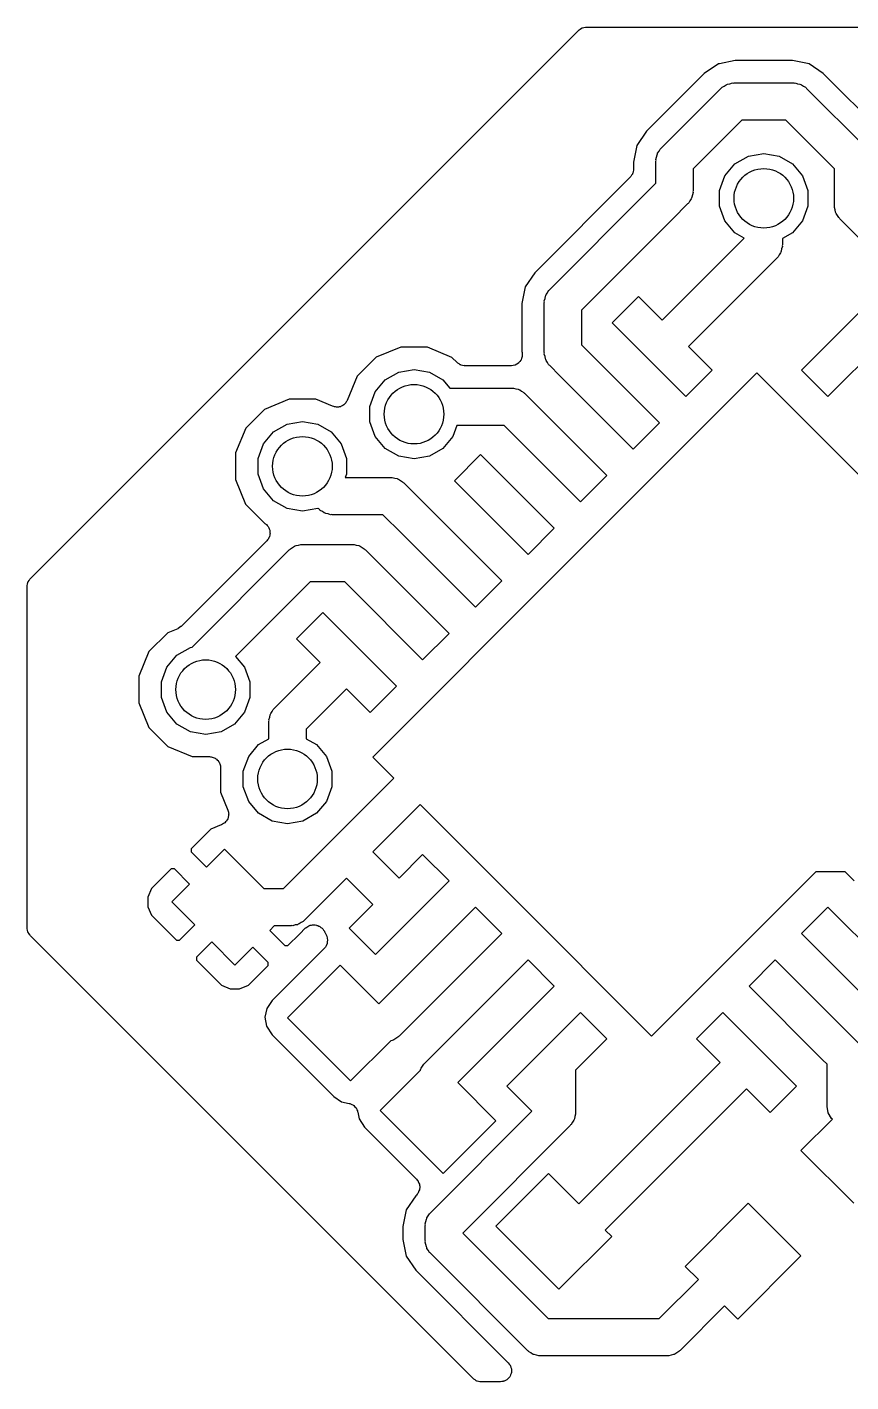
# Model space of a CAD drawing. Extents: x 132.7 to 187.3, y -127.3 to -72.7.
# Drawn here: x 142.45 to 147.99, y -117.55 to -108.45 of the extents above; entities that cross this region are included whole.
import ezdxf

# ---------------------------------------------------------------- set-up
doc = ezdxf.new("R2010")
doc.units = 0
doc.header["$MEASUREMENT"] = 0
doc.layers.add('BLACK', color=7, linetype='CONTINUOUS')

msp = doc.modelspace()

# ---------------------------------------------------------------- linework, layer by layer
at = {"layer": 'Black'}
for p, q in [((146.154, -108.472), (146.157, -108.47)), ((146.157, -108.47), (146.159, -108.468)), ((146.159, -108.468), (146.167, -108.463)), ((146.167, -108.463), (146.175, -108.457)), ((146.175, -108.457), (146.179, -108.456)), ((146.179, -108.456), (146.181, -108.455)), ((146.181, -108.455), (146.191, -108.453)), ((146.191, -108.453), (146.201, -108.45)), ((146.201, -108.45), (146.204, -108.451)), ((146.204, -108.451), (146.207, -108.45)), ((146.207, -108.45), (149.622, -108.45)), ((142.472, -112.154), (146.154, -108.472)), ((147.095, -108.697), (147, -108.761)), ((147.103, -108.696), (147.095, -108.697)), ((147.207, -108.675), (147.103, -108.696)), ((147.103, -108.696), (147.103, -108.696)), ((147.593, -108.675), (147.207, -108.675)), ((147.705, -108.697), (147.593, -108.675)), ((147.8, -108.761), (147.705, -108.697)), ((147, -108.761), (146.611, -109.15)), ((147.147, -108.837), (147.152, -108.835)), ((147.152, -108.835), (147.157, -108.833)), ((147.157, -108.833), (147.173, -108.83)), ((147.173, -108.83), (147.189, -108.825)), ((147.189, -108.825), (147.195, -108.826)), ((147.195, -108.826), (147.2, -108.825)), ((147.2, -108.825), (147.6, -108.825)), ((147.6, -108.825), (147.605, -108.826)), ((147.605, -108.826), (147.611, -108.825)), ((147.611, -108.825), (147.627, -108.83)), ((147.627, -108.83), (147.643, -108.833)), ((147.643, -108.833), (147.648, -108.835)), ((147.648, -108.835), (147.653, -108.837)), ((148.189, -109.15), (147.8, -108.761)), ((146.712, -109.262), (147.112, -108.862)), ((147.112, -108.862), (147.116, -108.858)), ((147.116, -108.858), (147.12, -108.854)), ((147.12, -108.854), (147.134, -108.846)), ((147.134, -108.846), (147.147, -108.837)), ((147.653, -108.837), (147.666, -108.846)), ((147.666, -108.846), (147.68, -108.854)), ((147.68, -108.854), (147.684, -108.858)), ((147.684, -108.858), (147.688, -108.862)), ((147.688, -108.862), (148.088, -109.262)), ((147.252, -109.075), (146.925, -109.402)), ((147.548, -109.075), (147.252, -109.075)), ((147.875, -109.402), (147.548, -109.075)), ((146.611, -109.15), (146.547, -109.245)), ((146.547, -109.245), (146.525, -109.357)), ((146.687, -109.297), (146.696, -109.284)), ((146.696, -109.284), (146.704, -109.27)), ((146.704, -109.27), (146.708, -109.266)), ((146.708, -109.266), (146.712, -109.262)), ((146.525, -109.357), (146.525, -109.405)), ((146.675, -109.339), (146.68, -109.323)), ((146.676, -109.345), (146.675, -109.339)), ((146.675, -109.35), (146.676, -109.345)), ((146.675, -109.498), (146.675, -109.35)), ((146.68, -109.323), (146.683, -109.307)), ((146.683, -109.307), (146.685, -109.302)), ((146.685, -109.302), (146.687, -109.297)), ((147.139, -109.449), (147.206, -109.369)), ((147.206, -109.369), (147.297, -109.317)), ((147.297, -109.317), (147.4, -109.299)), ((147.4, -109.299), (147.503, -109.317)), ((147.503, -109.317), (147.594, -109.369)), ((147.594, -109.369), (147.661, -109.449)), ((146.503, -109.458), (145.861, -110.1)), ((146.505, -109.455), (146.503, -109.458)), ((146.507, -109.453), (146.505, -109.455)), ((146.512, -109.445), (146.507, -109.453)), ((146.518, -109.437), (146.512, -109.445)), ((146.519, -109.434), (146.518, -109.437)), ((146.52, -109.431), (146.519, -109.434)), ((146.522, -109.421), (146.52, -109.431)), ((146.525, -109.412), (146.522, -109.421)), ((146.525, -109.405), (146.524, -109.408)), ((146.524, -109.408), (146.525, -109.412)), ((146.925, -109.402), (146.925, -109.55)), ((147.103, -109.548), (147.139, -109.449)), ((147.661, -109.449), (147.697, -109.548)), ((147.875, -109.65), (147.875, -109.402)), ((145.962, -110.212), (146.612, -109.562)), ((146.612, -109.562), (146.675, -109.498)), ((146.925, -109.561), (146.92, -109.577)), ((146.925, -109.55), (146.924, -109.555)), ((146.924, -109.555), (146.925, -109.561)), ((147.103, -109.652), (147.103, -109.548)), ((147.697, -109.548), (147.697, -109.652)), ((146.888, -109.638), (146.788, -109.738)), ((146.892, -109.634), (146.888, -109.638)), ((146.896, -109.63), (146.892, -109.634)), ((146.904, -109.616), (146.896, -109.63)), ((146.913, -109.603), (146.904, -109.616)), ((146.915, -109.598), (146.913, -109.603)), ((146.917, -109.593), (146.915, -109.598)), ((146.92, -109.577), (146.917, -109.593)), ((147.139, -109.751), (147.103, -109.652)), ((147.697, -109.652), (147.661, -109.751)), ((147.876, -109.655), (147.875, -109.65)), ((146.788, -109.738), (146.175, -110.352)), ((147.875, -109.661), (147.876, -109.655)), ((147.88, -109.677), (147.875, -109.661)), ((147.883, -109.693), (147.88, -109.677)), ((147.885, -109.698), (147.883, -109.693)), ((147.887, -109.703), (147.885, -109.698)), ((147.896, -109.716), (147.887, -109.703)), ((147.904, -109.73), (147.896, -109.716)), ((147.908, -109.734), (147.904, -109.73)), ((147.912, -109.738), (147.908, -109.734)), ((148.537, -110.363), (147.912, -109.738)), ((147.206, -109.831), (147.139, -109.751)), ((147.269, -109.867), (147.206, -109.831)), ((147.594, -109.831), (147.525, -109.87)), ((147.661, -109.751), (147.594, -109.831)), ((146.717, -110.419), (147.269, -109.867)), ((147.525, -109.924), (147.52, -109.94)), ((147.525, -109.913), (147.524, -109.918)), ((147.524, -109.918), (147.525, -109.924)), ((147.525, -109.87), (147.525, -109.913)), ((147.488, -110.001), (146.894, -110.596)), ((147.492, -109.997), (147.488, -110.001)), ((147.496, -109.993), (147.492, -109.997)), ((147.504, -109.979), (147.496, -109.993)), ((147.513, -109.966), (147.504, -109.979)), ((147.515, -109.961), (147.513, -109.966)), ((147.517, -109.956), (147.515, -109.961)), ((147.52, -109.94), (147.517, -109.956)), ((145.861, -110.1), (145.797, -110.195)), ((145.797, -110.195), (145.775, -110.307)), ((145.925, -110.289), (145.93, -110.273)), ((145.926, -110.295), (145.925, -110.289)), ((145.93, -110.273), (145.933, -110.257)), ((145.933, -110.257), (145.935, -110.252)), ((145.935, -110.252), (145.937, -110.247)), ((145.937, -110.247), (145.946, -110.234)), ((145.946, -110.234), (145.954, -110.22)), ((145.954, -110.22), (145.958, -110.216)), ((145.958, -110.216), (145.962, -110.212)), ((146.381, -110.437), (146.558, -110.26)), ((146.558, -110.26), (146.717, -110.419)), ((147.654, -110.755), (148.149, -110.26)), ((145.775, -110.307), (145.775, -110.628)), ((145.925, -110.3), (145.926, -110.295)), ((145.925, -110.636), (145.925, -110.3)), ((146.175, -110.352), (146.175, -110.584)), ((146.876, -110.932), (146.381, -110.437)), ((148.326, -110.437), (147.831, -110.932)), ((144.961, -110.6), (144.795, -110.668)), ((145.14, -110.6), (144.961, -110.6)), ((145.305, -110.669), (145.14, -110.6)), ((145.775, -110.628), (145.776, -110.635)), ((145.776, -110.635), (145.776, -110.636)), ((145.776, -110.636), (145.777, -110.637)), ((145.777, -110.637), (145.777, -110.649)), ((145.777, -110.649), (145.777, -110.661)), ((145.926, -110.641), (145.925, -110.636)), ((145.925, -110.647), (145.926, -110.641)), ((145.93, -110.662), (145.925, -110.647)), ((146.175, -110.584), (146.205, -110.614)), ((146.205, -110.614), (146.205, -110.614)), ((146.205, -110.614), (146.699, -111.108)), ((146.894, -110.596), (147.053, -110.755)), ((144.795, -110.668), (144.669, -110.795)), ((145.339, -110.703), (145.305, -110.669)), ((145.342, -110.705), (145.339, -110.703)), ((145.344, -110.707), (145.342, -110.705)), ((145.353, -110.712), (145.344, -110.707)), ((145.361, -110.718), (145.353, -110.712)), ((145.364, -110.719), (145.361, -110.718)), ((145.367, -110.72), (145.364, -110.719)), ((145.376, -110.722), (145.367, -110.72)), ((145.386, -110.725), (145.376, -110.722)), ((145.389, -110.724), (145.386, -110.725)), ((145.393, -110.725), (145.389, -110.724)), ((145.703, -110.725), (145.393, -110.725)), ((145.704, -110.725), (145.703, -110.725)), ((145.716, -110.723), (145.704, -110.725)), ((145.704, -110.725), (145.704, -110.725)), ((145.728, -110.72), (145.716, -110.723)), ((145.729, -110.72), (145.728, -110.72)), ((145.73, -110.72), (145.729, -110.72)), ((145.74, -110.714), (145.73, -110.72)), ((145.751, -110.707), (145.74, -110.714)), ((145.752, -110.707), (145.751, -110.707)), ((145.76, -110.697), (145.752, -110.706)), ((145.752, -110.706), (145.752, -110.707)), ((145.768, -110.688), (145.76, -110.697)), ((145.769, -110.686), (145.768, -110.687)), ((145.768, -110.687), (145.768, -110.688)), ((145.773, -110.675), (145.769, -110.686)), ((145.777, -110.663), (145.773, -110.675)), ((145.777, -110.661), (145.777, -110.662)), ((145.777, -110.662), (145.777, -110.663)), ((145.933, -110.679), (145.93, -110.662)), ((145.935, -110.683), (145.933, -110.679)), ((145.937, -110.689), (145.935, -110.683)), ((145.946, -110.702), (145.937, -110.689)), ((145.954, -110.716), (145.946, -110.702)), ((145.958, -110.72), (145.954, -110.716)), ((145.962, -110.724), (145.958, -110.72)), ((146.028, -110.79), (145.962, -110.724)), ((144.669, -110.795), (144.601, -110.957)), ((144.789, -110.899), (144.856, -110.819)), ((144.856, -110.819), (144.947, -110.767)), ((144.947, -110.767), (145.05, -110.749)), ((145.05, -110.749), (145.153, -110.767)), ((145.153, -110.767), (145.244, -110.819)), ((145.244, -110.819), (145.29, -110.875)), ((146.523, -111.285), (146.028, -110.79)), ((146.028, -110.79), (146.028, -110.79)), ((146.063, -112.063), (147.354, -110.773)), ((147.053, -110.755), (146.876, -110.932)), ((147.354, -110.773), (148.29, -111.71)), ((147.831, -110.932), (147.654, -110.755)), ((144.753, -110.998), (144.789, -110.899)), ((145.29, -110.875), (145.707, -110.875)), ((145.707, -110.875), (145.713, -110.876)), ((145.713, -110.876), (145.718, -110.875)), ((145.718, -110.875), (145.734, -110.88)), ((145.734, -110.88), (145.75, -110.883)), ((145.75, -110.883), (145.755, -110.885)), ((145.755, -110.885), (145.76, -110.887)), ((145.76, -110.887), (145.773, -110.896)), ((145.773, -110.896), (145.787, -110.904)), ((145.787, -110.904), (145.791, -110.908)), ((145.791, -110.908), (145.795, -110.912)), ((145.795, -110.912), (145.851, -110.967)), ((144.045, -111.018), (143.919, -111.145)), ((144.211, -110.95), (144.045, -111.018)), ((144.39, -110.95), (144.211, -110.95)), ((144.503, -110.997), (144.39, -110.95)), ((144.51, -110.999), (144.503, -110.997)), ((144.516, -111.001), (144.51, -110.999)), ((144.522, -111.001), (144.516, -111.001)), ((144.529, -111.003), (144.522, -111.001)), ((144.535, -111.002), (144.529, -111.003)), ((144.542, -111.002), (144.535, -111.002)), ((144.548, -111), (144.542, -111.002)), ((144.555, -111), (144.548, -111)), ((144.561, -110.996), (144.555, -111)), ((144.567, -110.995), (144.561, -110.996)), ((144.572, -110.991), (144.567, -110.995)), ((144.578, -110.988), (144.572, -110.991)), ((144.582, -110.983), (144.578, -110.988)), ((144.587, -110.979), (144.582, -110.983)), ((144.591, -110.973), (144.587, -110.979)), ((144.595, -110.968), (144.591, -110.973)), ((144.598, -110.962), (144.595, -110.968)), ((144.601, -110.957), (144.598, -110.962)), ((144.753, -111.102), (144.753, -110.998)), ((145.851, -110.967), (146.346, -111.462)), ((144.197, -111.117), (144.3, -111.099)), ((144.3, -111.099), (144.403, -111.117)), ((144.789, -111.201), (144.753, -111.102)), ((146.699, -111.108), (146.523, -111.285)), ((143.919, -111.145), (143.85, -111.31)), ((144.039, -111.249), (144.106, -111.169)), ((144.106, -111.169), (144.197, -111.117)), ((144.403, -111.117), (144.494, -111.169)), ((144.494, -111.169), (144.561, -111.249)), ((144.856, -111.281), (144.789, -111.201)), ((145.311, -111.201), (145.244, -111.281)), ((145.338, -111.125), (145.311, -111.201)), ((145.655, -111.125), (145.338, -111.125)), ((145.674, -111.144), (145.655, -111.125)), ((146.169, -111.639), (145.674, -111.144)), ((144.003, -111.348), (144.039, -111.249)), ((144.561, -111.249), (144.597, -111.348)), ((144.947, -111.333), (144.856, -111.281)), ((145.244, -111.281), (145.153, -111.333)), ((143.85, -111.31), (143.85, -111.489)), ((144.003, -111.452), (144.003, -111.348)), ((144.597, -111.348), (144.597, -111.452)), ((145.05, -111.351), (144.947, -111.333)), ((145.153, -111.333), (145.05, -111.351)), ((145.321, -111.497), (145.497, -111.321)), ((145.497, -111.321), (145.992, -111.816)), ((144.039, -111.551), (144.003, -111.452)), ((144.597, -111.452), (144.588, -111.475)), ((146.346, -111.462), (146.169, -111.639)), ((143.85, -111.489), (143.918, -111.655)), ((144.106, -111.631), (144.039, -111.551)), ((144.588, -111.475), (144.893, -111.475)), ((144.893, -111.475), (144.898, -111.476)), ((144.898, -111.476), (144.904, -111.475)), ((144.904, -111.475), (144.92, -111.48)), ((144.92, -111.48), (144.936, -111.483)), ((144.936, -111.483), (144.94, -111.485)), ((144.94, -111.485), (144.946, -111.487)), ((144.946, -111.487), (144.959, -111.496)), ((144.959, -111.496), (144.973, -111.504)), ((144.973, -111.504), (144.977, -111.508)), ((144.977, -111.508), (144.981, -111.512)), ((144.981, -111.512), (145.144, -111.674)), ((145.816, -111.992), (145.321, -111.497)), ((143.918, -111.655), (144.048, -111.784)), ((144.197, -111.683), (144.106, -111.631)), ((144.3, -111.701), (144.197, -111.683)), ((144.403, -111.683), (144.3, -111.701)), ((144.405, -111.682), (144.403, -111.683)), ((144.412, -111.688), (144.405, -111.682)), ((144.416, -111.692), (144.412, -111.688)), ((144.42, -111.696), (144.416, -111.692)), ((144.434, -111.704), (144.42, -111.696)), ((144.447, -111.713), (144.434, -111.704)), ((144.452, -111.715), (144.447, -111.713)), ((144.457, -111.717), (144.452, -111.715)), ((144.473, -111.72), (144.457, -111.717)), ((144.489, -111.725), (144.473, -111.72)), ((144.495, -111.724), (144.489, -111.725)), ((144.5, -111.725), (144.495, -111.724)), ((144.841, -111.725), (144.5, -111.725)), ((144.967, -111.851), (144.841, -111.725)), ((145.144, -111.674), (145.639, -112.169)), ((144.048, -111.784), (144.051, -111.786)), ((144.051, -111.786), (144.054, -111.789)), ((144.054, -111.789), (144.059, -111.792)), ((144.059, -111.792), (144.064, -111.798)), ((144.064, -111.798), (144.069, -111.804)), ((144.069, -111.804), (144.071, -111.809)), ((144.071, -111.809), (144.074, -111.813)), ((144.074, -111.813), (144.077, -111.82)), ((144.077, -111.82), (144.08, -111.828)), ((144.08, -111.828), (144.081, -111.833)), ((144.081, -111.833), (144.082, -111.837)), ((144.082, -111.837), (144.082, -111.846)), ((145.992, -111.816), (145.816, -111.992)), ((144.061, -111.9), (143.487, -112.474)), ((144.066, -111.894), (144.061, -111.9)), ((144.071, -111.888), (144.066, -111.894)), ((144.073, -111.883), (144.071, -111.888)), ((144.076, -111.879), (144.073, -111.883)), ((144.078, -111.871), (144.076, -111.879)), ((144.081, -111.863), (144.078, -111.871)), ((144.083, -111.854), (144.081, -111.858)), ((144.081, -111.858), (144.081, -111.863)), ((144.082, -111.846), (144.083, -111.854)), ((144.273, -111.93), (144.289, -111.925)), ((144.289, -111.925), (144.295, -111.926)), ((144.295, -111.926), (144.3, -111.925)), ((144.3, -111.925), (144.636, -111.925)), ((144.636, -111.925), (144.641, -111.926)), ((144.641, -111.926), (144.647, -111.925)), ((144.647, -111.925), (144.662, -111.93)), ((145.462, -112.346), (144.967, -111.851)), ((143.562, -112.612), (144.212, -111.962)), ((144.212, -111.962), (144.216, -111.958)), ((144.216, -111.958), (144.22, -111.954)), ((144.22, -111.954), (144.234, -111.946)), ((144.234, -111.946), (144.247, -111.937)), ((144.247, -111.937), (144.252, -111.935)), ((144.252, -111.935), (144.257, -111.933)), ((144.257, -111.933), (144.273, -111.93)), ((144.662, -111.93), (144.679, -111.933)), ((144.679, -111.933), (144.683, -111.935)), ((144.683, -111.935), (144.689, -111.937)), ((144.689, -111.937), (144.702, -111.946)), ((144.702, -111.946), (144.716, -111.954)), ((144.716, -111.954), (144.72, -111.958)), ((144.72, -111.958), (144.724, -111.962)), ((144.724, -111.962), (144.79, -112.028)), ((144.773, -113.354), (146.063, -112.063)), ((144.79, -112.028), (144.79, -112.028)), ((144.79, -112.028), (145.285, -112.523)), ((142.45, -112.201), (142.453, -112.191)), ((142.451, -112.204), (142.45, -112.201)), ((142.453, -112.191), (142.455, -112.181)), ((142.455, -112.181), (142.456, -112.179)), ((142.456, -112.179), (142.457, -112.175)), ((142.457, -112.175), (142.463, -112.167)), ((142.463, -112.167), (142.468, -112.159)), ((142.468, -112.159), (142.47, -112.157)), ((142.47, -112.157), (142.472, -112.154)), ((144.352, -112.175), (143.85, -112.677)), ((144.584, -112.175), (144.352, -112.175)), ((144.614, -112.205), (144.584, -112.175)), ((145.639, -112.169), (145.462, -112.346)), ((142.45, -112.207), (142.451, -112.204)), ((142.45, -114.279), (142.45, -112.207)), ((145.108, -112.699), (144.614, -112.205)), ((144.614, -112.205), (144.614, -112.205)), ((144.26, -112.558), (144.437, -112.381)), ((144.437, -112.381), (144.932, -112.876)), ((143.485, -112.475), (143.484, -112.477)), ((143.487, -112.474), (143.485, -112.475)), ((143.395, -112.518), (143.269, -112.645)), ((143.462, -112.491), (143.395, -112.518)), ((143.464, -112.49), (143.462, -112.491)), ((143.465, -112.489), (143.464, -112.49)), ((143.475, -112.483), (143.465, -112.489)), ((143.484, -112.477), (143.475, -112.483)), ((144.419, -112.717), (144.26, -112.558)), ((145.285, -112.523), (145.108, -112.699)), ((143.269, -112.645), (143.2, -112.81)), ((143.456, -112.669), (143.547, -112.617)), ((143.547, -112.617), (143.559, -112.615)), ((143.559, -112.615), (143.562, -112.612)), ((143.389, -112.749), (143.456, -112.669)), ((143.85, -112.677), (143.911, -112.749)), ((144.112, -113.025), (144.419, -112.717)), ((143.2, -112.81), (143.2, -112.989)), ((143.353, -112.848), (143.389, -112.749)), ((143.911, -112.749), (143.947, -112.848)), ((143.353, -112.952), (143.353, -112.848)), ((143.947, -112.848), (143.947, -112.952)), ((144.596, -112.894), (144.325, -113.165)), ((144.755, -113.053), (144.596, -112.894)), ((144.932, -112.876), (144.755, -113.053)), ((143.2, -112.989), (143.268, -113.155)), ((143.389, -113.051), (143.353, -112.952)), ((143.947, -112.952), (143.911, -113.051)), ((143.456, -113.131), (143.389, -113.051)), ((143.911, -113.051), (143.844, -113.131)), ((144.075, -113.102), (144.08, -113.086)), ((144.076, -113.108), (144.075, -113.102)), ((144.075, -113.113), (144.076, -113.108)), ((144.08, -113.086), (144.083, -113.07)), ((144.083, -113.07), (144.085, -113.065)), ((144.085, -113.065), (144.087, -113.06)), ((144.087, -113.06), (144.096, -113.047)), ((144.096, -113.047), (144.104, -113.033)), ((144.104, -113.033), (144.108, -113.029)), ((144.108, -113.029), (144.112, -113.025)), ((143.268, -113.155), (143.395, -113.281)), ((143.547, -113.183), (143.456, -113.131)), ((143.65, -113.201), (143.547, -113.183)), ((143.753, -113.183), (143.65, -113.201)), ((143.844, -113.131), (143.753, -113.183)), ((144.075, -113.23), (144.075, -113.113)), ((144.325, -113.165), (144.325, -113.23)), ((143.395, -113.281), (143.56, -113.35)), ((143.939, -113.349), (144.006, -113.269)), ((144.006, -113.269), (144.075, -113.23)), ((144.325, -113.23), (144.394, -113.269)), ((144.394, -113.269), (144.461, -113.349)), ((143.56, -113.35), (143.675, -113.35)), ((143.675, -113.35), (143.682, -113.351)), ((143.682, -113.351), (143.688, -113.351)), ((143.688, -113.351), (143.694, -113.353)), ((143.694, -113.353), (143.701, -113.355)), ((143.701, -113.355), (143.706, -113.358)), ((143.706, -113.358), (143.713, -113.36)), ((143.713, -113.36), (143.718, -113.364)), ((143.718, -113.364), (143.723, -113.368)), ((143.723, -113.368), (143.728, -113.373)), ((143.728, -113.373), (143.733, -113.377)), ((143.733, -113.377), (143.736, -113.383)), ((143.736, -113.383), (143.74, -113.388)), ((143.903, -113.448), (143.939, -113.349)), ((144.461, -113.349), (144.497, -113.448)), ((144.914, -113.495), (144.773, -113.354)), ((143.74, -113.388), (143.742, -113.394)), ((143.742, -113.394), (143.746, -113.399)), ((143.746, -113.399), (143.747, -113.406)), ((143.747, -113.406), (143.749, -113.412)), ((143.749, -113.412), (143.749, -113.419)), ((143.749, -113.419), (143.75, -113.425)), ((143.75, -113.425), (143.75, -113.589)), ((143.903, -113.552), (143.903, -113.448)), ((144.497, -113.448), (144.497, -113.552)), ((143.939, -113.651), (143.903, -113.552)), ((144.497, -113.552), (144.461, -113.651)), ((144.755, -113.654), (144.914, -113.495)), ((143.75, -113.589), (143.799, -113.709)), ((144.006, -113.731), (143.939, -113.651)), ((144.26, -114.149), (144.755, -113.654)), ((144.461, -113.651), (144.394, -113.731)), ((144.755, -113.654), (144.755, -113.654)), ((143.799, -113.709), (143.801, -113.716)), ((143.801, -113.716), (143.804, -113.724)), ((143.804, -113.724), (143.804, -113.729)), ((143.804, -113.729), (143.805, -113.734)), ((143.805, -113.734), (143.804, -113.742)), ((143.804, -113.742), (143.804, -113.75)), ((144.097, -113.783), (144.006, -113.731)), ((144.394, -113.731), (144.303, -113.783)), ((145.091, -113.672), (144.932, -113.831)), ((145.71, -114.29), (145.091, -113.672)), ((143.685, -113.837), (143.63, -113.892)), ((143.754, -113.808), (143.685, -113.837)), ((143.756, -113.808), (143.754, -113.808)), ((143.758, -113.807), (143.756, -113.808)), ((143.763, -113.804), (143.758, -113.806)), ((143.758, -113.806), (143.758, -113.806)), ((143.758, -113.806), (143.758, -113.807)), ((143.77, -113.8), (143.763, -113.804)), ((143.774, -113.797), (143.77, -113.8)), ((143.778, -113.795), (143.774, -113.797)), ((143.783, -113.788), (143.778, -113.795)), ((143.789, -113.783), (143.783, -113.788)), ((143.792, -113.778), (143.789, -113.783)), ((143.795, -113.775), (143.792, -113.778)), ((143.798, -113.767), (143.795, -113.775)), ((143.801, -113.76), (143.798, -113.767)), ((143.802, -113.755), (143.801, -113.76)), ((143.804, -113.75), (143.802, -113.755)), ((144.2, -113.801), (144.097, -113.783)), ((144.303, -113.783), (144.2, -113.801)), ((144.932, -113.831), (144.773, -113.99)), ((143.63, -113.892), (143.553, -113.969)), ((143.553, -113.969), (143.553, -113.99)), ((143.553, -113.99), (143.656, -114.092)), ((143.656, -114.092), (143.776, -113.972)), ((143.776, -113.972), (144.04, -114.236)), ((144.773, -113.99), (144.949, -114.167)), ((144.949, -114.167), (145.108, -114.008)), ((145.108, -114.008), (145.285, -114.184)), ((143.419, -114.103), (143.342, -114.18)), ((143.44, -114.103), (143.419, -114.103)), ((143.542, -114.206), (143.44, -114.103)), ((143.342, -114.18), (143.287, -114.235)), ((144.173, -114.236), (144.26, -114.149)), ((144.26, -114.149), (144.26, -114.149)), ((144.596, -114.167), (144.437, -114.326)), ((144.773, -114.344), (144.596, -114.167)), ((145.285, -114.184), (144.79, -114.679)), ((147.749, -114.125), (146.646, -115.227)), ((147.948, -114.125), (147.749, -114.125)), ((148.008, -114.184), (147.948, -114.125)), ((142.45, -114.5), (142.45, -114.279)), ((143.287, -114.235), (143.262, -114.294)), ((143.262, -114.294), (143.262, -114.358)), ((143.422, -114.326), (143.542, -114.206)), ((144.04, -114.236), (144.173, -114.236)), ((146.646, -115.227), (145.71, -114.29)), ((143.262, -114.358), (143.287, -114.416)), ((143.578, -114.481), (143.422, -114.326)), ((144.437, -114.326), (144.313, -114.449)), ((144.614, -114.503), (144.773, -114.344)), ((144.967, -114.856), (145.462, -114.361)), ((145.462, -114.361), (145.639, -114.538)), ((147.654, -114.538), (147.831, -114.361)), ((147.831, -114.361), (148.326, -114.856)), ((143.287, -114.416), (143.454, -114.584)), ((144.272, -114.476), (144.267, -114.479)), ((144.278, -114.474), (144.272, -114.476)), ((144.291, -114.465), (144.278, -114.474)), ((144.305, -114.457), (144.291, -114.465)), ((144.309, -114.453), (144.305, -114.457)), ((144.313, -114.449), (144.309, -114.453)), ((142.451, -114.503), (142.45, -114.5)), ((142.45, -114.507), (142.451, -114.503)), ((142.453, -114.516), (142.45, -114.507)), ((142.455, -114.526), (142.453, -114.516)), ((142.456, -114.529), (142.455, -114.526)), ((142.457, -114.532), (142.456, -114.529)), ((142.463, -114.54), (142.457, -114.532)), ((142.468, -114.548), (142.463, -114.54)), ((142.47, -114.55), (142.468, -114.548)), ((142.472, -114.553), (142.47, -114.55)), ((142.638, -114.719), (142.472, -114.553)), ((143.475, -114.584), (143.578, -114.481)), ((144.11, -114.486), (144.08, -114.517)), ((144.08, -114.517), (144.182, -114.619)), ((144.225, -114.486), (144.11, -114.486)), ((144.203, -114.619), (144.28, -114.543)), ((144.23, -114.485), (144.225, -114.486)), ((144.236, -114.486), (144.23, -114.485)), ((144.251, -114.481), (144.236, -114.486)), ((144.267, -114.479), (144.251, -114.481)), ((144.28, -114.543), (144.321, -114.501)), ((144.28, -114.543), (144.28, -114.543)), ((144.321, -114.501), (144.325, -114.499)), ((144.325, -114.499), (144.329, -114.495)), ((144.329, -114.495), (144.336, -114.491)), ((144.336, -114.491), (144.343, -114.486)), ((144.343, -114.486), (144.347, -114.485)), ((144.347, -114.485), (144.352, -114.483)), ((144.352, -114.483), (144.36, -114.482)), ((144.36, -114.482), (144.368, -114.48)), ((144.368, -114.48), (144.373, -114.48)), ((144.373, -114.48), (144.378, -114.479)), ((144.378, -114.479), (144.386, -114.481)), ((144.386, -114.481), (144.394, -114.482)), ((144.394, -114.482), (144.398, -114.484)), ((144.398, -114.484), (144.403, -114.485)), ((144.403, -114.485), (144.411, -114.488)), ((144.411, -114.488), (144.413, -114.49)), ((144.413, -114.49), (144.417, -114.491)), ((144.417, -114.491), (144.424, -114.497)), ((144.424, -114.497), (144.433, -114.502)), ((144.433, -114.502), (144.435, -114.505)), ((144.435, -114.505), (144.437, -114.507)), ((144.437, -114.507), (144.442, -114.515)), ((144.442, -114.515), (144.448, -114.523)), ((144.448, -114.523), (144.449, -114.526)), ((144.449, -114.526), (144.451, -114.529)), ((144.451, -114.529), (144.463, -114.557)), ((144.463, -114.557), (144.466, -114.569)), ((144.79, -114.679), (144.614, -114.503)), ((145.639, -114.538), (145.144, -115.033)), ((148.149, -115.033), (147.654, -114.538)), ((143.454, -114.584), (143.475, -114.584)), ((143.691, -114.594), (143.588, -114.697)), ((143.846, -114.75), (143.691, -114.594)), ((143.967, -114.63), (143.846, -114.75)), ((144.069, -114.732), (143.967, -114.63)), ((144.444, -114.641), (144.096, -114.989)), ((144.182, -114.619), (144.203, -114.619)), ((144.446, -114.638), (144.444, -114.641)), ((144.453, -114.632), (144.446, -114.638)), ((144.454, -114.631), (144.453, -114.632)), ((144.46, -114.62), (144.454, -114.631)), ((144.454, -114.631), (144.454, -114.631)), ((144.465, -114.609), (144.46, -114.62)), ((144.466, -114.607), (144.465, -114.608)), ((144.465, -114.608), (144.465, -114.609)), ((144.466, -114.569), (144.469, -114.582)), ((144.467, -114.595), (144.466, -114.607)), ((144.469, -114.583), (144.467, -114.595)), ((144.469, -114.582), (144.469, -114.582)), ((144.469, -114.582), (144.469, -114.583)), ((145.447, -117.528), (142.638, -114.719)), ((143.588, -114.697), (143.588, -114.718)), ((143.588, -114.718), (143.756, -114.886)), ((144.069, -114.753), (144.069, -114.732)), ((144.2, -115.104), (144.554, -114.75)), ((144.554, -114.75), (144.813, -115.01)), ((145.321, -115.21), (145.816, -114.715)), ((145.816, -114.715), (145.992, -114.892)), ((147.301, -114.892), (147.477, -114.715)), ((147.477, -114.715), (147.972, -115.21)), ((143.937, -114.886), (143.993, -114.83)), ((143.993, -114.83), (144.069, -114.753)), ((143.756, -114.886), (143.815, -114.91)), ((143.815, -114.91), (143.878, -114.91)), ((143.878, -114.91), (143.937, -114.886)), ((144.813, -115.01), (144.967, -114.856)), ((145.992, -114.892), (145.497, -115.386)), ((147.795, -115.386), (147.301, -114.892)), ((144.096, -114.989), (144.06, -115.042)), ((144.06, -115.042), (144.047, -115.101)), ((144.047, -115.101), (144.058, -115.161)), ((144.624, -115.528), (144.2, -115.104)), ((145.144, -115.033), (144.949, -115.227)), ((145.674, -115.563), (146.169, -115.068)), ((146.169, -115.068), (146.346, -115.245)), ((146.947, -115.245), (147.124, -115.068)), ((147.124, -115.068), (147.619, -115.563)), ((144.058, -115.161), (144.096, -115.218)), ((144.096, -115.218), (144.51, -115.632)), ((144.894, -115.258), (144.624, -115.528)), ((144.904, -115.256), (144.894, -115.258)), ((144.909, -115.254), (144.904, -115.256)), ((144.914, -115.252), (144.909, -115.254)), ((144.927, -115.243), (144.914, -115.252)), ((144.941, -115.235), (144.927, -115.243)), ((144.945, -115.23), (144.941, -115.235)), ((144.949, -115.227), (144.945, -115.23)), ((145.123, -115.408), (145.321, -115.21)), ((145.321, -115.21), (145.321, -115.21)), ((146.346, -115.245), (146.135, -115.456)), ((147.106, -115.404), (146.947, -115.245)), ((147.972, -115.21), (147.972, -115.21)), ((147.972, -115.21), (148.038, -115.276)), ((145.497, -115.386), (145.344, -115.54)), ((147.825, -115.416), (147.795, -115.386)), ((147.795, -115.386), (147.795, -115.386)), ((144.822, -115.726), (145.093, -115.455)), ((145.093, -115.455), (145.094, -115.453)), ((145.094, -115.453), (145.096, -115.448)), ((145.096, -115.448), (145.098, -115.443)), ((145.098, -115.443), (145.107, -115.43)), ((145.107, -115.43), (145.115, -115.416)), ((145.115, -115.416), (145.12, -115.412)), ((145.12, -115.412), (145.123, -115.408)), ((146.135, -115.456), (146.135, -115.74)), ((146.157, -116.353), (147.106, -115.404)), ((147.825, -115.7), (147.825, -115.416)), ((145.344, -115.54), (145.6, -115.796)), ((145.842, -115.731), (145.674, -115.563)), ((147.619, -115.563), (147.442, -115.74)), ((144.51, -115.632), (144.562, -115.668)), ((147.283, -115.581), (146.334, -116.53)), ((147.442, -115.74), (147.283, -115.581)), ((144.562, -115.668), (144.614, -115.679)), ((144.614, -115.679), (144.619, -115.681)), ((144.619, -115.681), (144.623, -115.682)), ((144.623, -115.682), (144.631, -115.686)), ((144.631, -115.686), (144.638, -115.689)), ((144.638, -115.689), (144.642, -115.692)), ((144.642, -115.692), (144.646, -115.694)), ((144.646, -115.694), (144.651, -115.701)), ((144.651, -115.701), (144.658, -115.706)), ((144.658, -115.706), (144.66, -115.71)), ((144.66, -115.71), (144.663, -115.714)), ((144.663, -115.714), (144.666, -115.722)), ((144.666, -115.722), (144.67, -115.729)), ((144.67, -115.729), (144.67, -115.734)), ((144.67, -115.734), (144.672, -115.738)), ((144.672, -115.738), (144.681, -115.783)), ((145.246, -116.15), (144.822, -115.726)), ((145.162, -116.412), (145.842, -115.731)), ((146.135, -115.751), (146.13, -115.767)), ((146.135, -115.74), (146.134, -115.745)), ((146.134, -115.745), (146.135, -115.751)), ((147.833, -115.743), (147.825, -115.7)), ((147.854, -115.78), (147.833, -115.743)), ((144.681, -115.783), (144.718, -115.84)), ((144.718, -115.84), (145.067, -116.188)), ((145.6, -115.796), (145.246, -116.15)), ((146.098, -115.828), (145.377, -116.55)), ((146.102, -115.824), (146.098, -115.828)), ((146.106, -115.82), (146.102, -115.824)), ((146.114, -115.806), (146.106, -115.82)), ((146.123, -115.793), (146.114, -115.806)), ((146.125, -115.787), (146.123, -115.793)), ((146.128, -115.783), (146.125, -115.787)), ((146.13, -115.767), (146.128, -115.783)), ((147.65, -115.996), (147.861, -115.786)), ((147.861, -115.786), (147.854, -115.78)), ((148.004, -116.35), (147.65, -115.996)), ((145.067, -116.188), (145.07, -116.194)), ((145.07, -116.194), (145.075, -116.198)), ((145.075, -116.198), (145.078, -116.204)), ((145.078, -116.204), (145.081, -116.21)), ((145.6, -116.504), (145.954, -116.15)), ((145.954, -116.15), (146.157, -116.353)), ((145.067, -116.295), (145.061, -116.3)), ((145.07, -116.289), (145.067, -116.295)), ((145.075, -116.285), (145.07, -116.289)), ((145.078, -116.279), (145.075, -116.285)), ((145.081, -116.273), (145.078, -116.279)), ((145.081, -116.21), (145.083, -116.216)), ((145.083, -116.267), (145.081, -116.273)), ((145.083, -116.216), (145.086, -116.222)), ((145.086, -116.261), (145.083, -116.267)), ((145.086, -116.222), (145.087, -116.229)), ((145.087, -116.254), (145.086, -116.261)), ((145.087, -116.229), (145.088, -116.235)), ((145.088, -116.248), (145.087, -116.254)), ((145.088, -116.235), (145.088, -116.242)), ((145.088, -116.242), (145.088, -116.248)), ((145.061, -116.3), (144.997, -116.395)), ((146.872, -116.774), (147.296, -116.35)), ((147.296, -116.35), (147.65, -116.704)), ((144.997, -116.395), (144.975, -116.507)), ((145.125, -116.489), (145.13, -116.473)), ((145.13, -116.473), (145.133, -116.457)), ((145.133, -116.457), (145.135, -116.452)), ((145.135, -116.452), (145.137, -116.447)), ((145.137, -116.447), (145.146, -116.434)), ((145.146, -116.434), (145.154, -116.42)), ((145.154, -116.42), (145.158, -116.416)), ((145.158, -116.416), (145.162, -116.412)), ((144.975, -116.507), (144.975, -116.593)), ((145.126, -116.495), (145.125, -116.489)), ((145.125, -116.5), (145.126, -116.495)), ((145.125, -116.6), (145.125, -116.5)), ((145.377, -116.55), (145.952, -117.125)), ((146.024, -116.928), (145.6, -116.504)), ((146.334, -116.53), (146.378, -116.574)), ((144.975, -116.593), (144.997, -116.705)), ((145.126, -116.605), (145.125, -116.6)), ((145.125, -116.611), (145.126, -116.605)), ((145.13, -116.627), (145.125, -116.611)), ((145.133, -116.643), (145.13, -116.627)), ((145.135, -116.648), (145.133, -116.643)), ((145.137, -116.653), (145.135, -116.648)), ((145.146, -116.666), (145.137, -116.653)), ((146.378, -116.574), (146.024, -116.928)), ((144.997, -116.705), (145.061, -116.8)), ((145.154, -116.68), (145.146, -116.666)), ((145.158, -116.684), (145.154, -116.68)), ((145.162, -116.688), (145.158, -116.684)), ((145.812, -117.338), (145.162, -116.688)), ((147.65, -116.704), (147.226, -117.128)), ((145.061, -116.8), (145.683, -117.422)), ((146.961, -116.863), (146.872, -116.774)), ((146.698, -117.125), (146.961, -116.863)), ((147.137, -117.039), (146.838, -117.338)), ((147.226, -117.128), (147.137, -117.039)), ((145.952, -117.125), (146.698, -117.125)), ((145.816, -117.342), (145.812, -117.338)), ((145.82, -117.346), (145.816, -117.342)), ((145.834, -117.354), (145.82, -117.346)), ((145.847, -117.363), (145.834, -117.354)), ((145.852, -117.365), (145.847, -117.363)), ((145.857, -117.367), (145.852, -117.365)), ((145.873, -117.37), (145.857, -117.367)), ((145.889, -117.375), (145.873, -117.37)), ((145.895, -117.374), (145.889, -117.375)), ((145.9, -117.375), (145.895, -117.374)), ((146.75, -117.375), (145.9, -117.375)), ((146.755, -117.374), (146.75, -117.375)), ((146.761, -117.375), (146.755, -117.374)), ((146.777, -117.37), (146.761, -117.375)), ((146.793, -117.367), (146.777, -117.37)), ((146.798, -117.365), (146.793, -117.367)), ((146.803, -117.363), (146.798, -117.365)), ((146.816, -117.354), (146.803, -117.363)), ((146.83, -117.346), (146.816, -117.354)), ((146.834, -117.342), (146.83, -117.346)), ((146.838, -117.338), (146.834, -117.342)), ((145.683, -117.422), (145.689, -117.43)), ((145.689, -117.43), (145.695, -117.438)), ((145.695, -117.438), (145.696, -117.441)), ((145.696, -117.441), (145.698, -117.443)), ((145.698, -117.443), (145.701, -117.453)), ((145.701, -117.453), (145.704, -117.462)), ((145.704, -117.462), (145.704, -117.465)), ((145.704, -117.465), (145.705, -117.468)), ((145.705, -117.468), (145.704, -117.478)), ((145.704, -117.478), (145.704, -117.488)), ((145.45, -117.53), (145.447, -117.528)), ((145.452, -117.532), (145.45, -117.53)), ((145.46, -117.537), (145.452, -117.532)), ((145.468, -117.543), (145.46, -117.537)), ((145.471, -117.544), (145.468, -117.543)), ((145.474, -117.545), (145.471, -117.544)), ((145.484, -117.547), (145.474, -117.545)), ((145.493, -117.55), (145.484, -117.547)), ((145.497, -117.549), (145.493, -117.55)), ((145.5, -117.55), (145.497, -117.549)), ((145.63, -117.55), (145.5, -117.55)), ((145.64, -117.548), (145.63, -117.55)), ((145.649, -117.547), (145.64, -117.548)), ((145.652, -117.546), (145.649, -117.547)), ((145.656, -117.545), (145.652, -117.546)), ((145.664, -117.541), (145.656, -117.545)), ((145.673, -117.536), (145.664, -117.541)), ((145.675, -117.534), (145.673, -117.536)), ((145.678, -117.532), (145.675, -117.534)), ((145.685, -117.525), (145.678, -117.532)), ((145.691, -117.518), (145.685, -117.525)), ((145.693, -117.515), (145.691, -117.518)), ((145.695, -117.512), (145.693, -117.515)), ((145.698, -117.503), (145.695, -117.512)), ((145.702, -117.494), (145.698, -117.503)), ((145.703, -117.491), (145.702, -117.494)), ((145.704, -117.488), (145.703, -117.491))]:
    msp.add_line(p, q, dxfattribs=at)
for centre in [(147.4, -109.6), (145.05, -111.05), (144.3, -111.4), (143.65, -112.9), (144.2, -113.5)]:
    msp.add_circle(centre, 0.2, dxfattribs=at)

doc.saveas('drawing.dxf')
